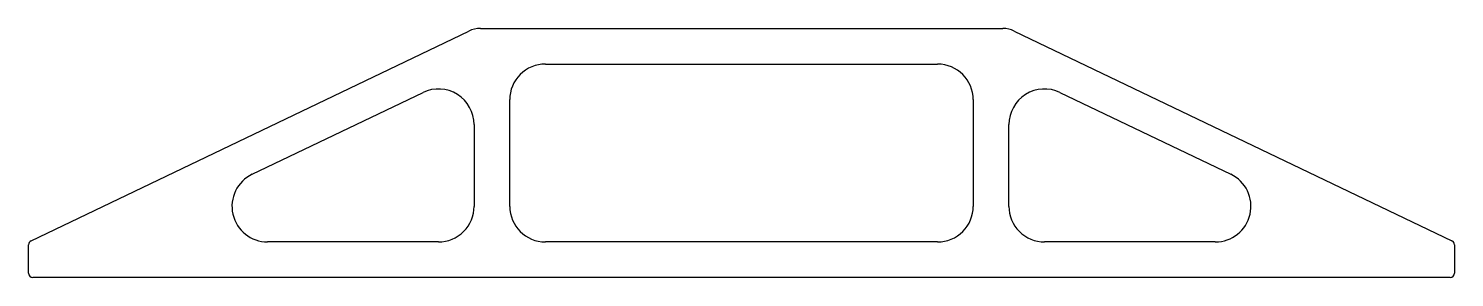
# Model space of a CAD drawing. Extents: x 1.4 to 81.4, y 1.4 to 15.4.
import ezdxf

# ---------------------------------------------------------------- set-up
doc = ezdxf.new("R2010")
doc.units = 0
doc.layers.get('0').update_dxf_attribs({"linetype": 'CONTINUOUS'})

msp = doc.modelspace()

# ---------------------------------------------------------------- linework, layer by layer
for p, q in [((1.587, 3.506), (26.144, 15.284)), ((26.793, 15.432), (56.101, 15.432)), ((56.75, 15.284), (81.301, 3.506)), ((30.443, 13.432), (52.443, 13.432)), ((13.995, 7.241), (23.578, 11.837)), ((28.443, 5.438), (28.443, 11.432)), ((54.443, 11.432), (54.443, 5.438)), ((59.311, 11.837), (68.891, 7.241)), ((26.443, 10.034), (26.443, 5.438)), ((56.446, 5.438), (56.446, 10.034)), ((1.446, 1.689), (1.446, 3.281)), ((24.443, 3.438), (14.86, 3.438)), ((52.443, 3.438), (30.443, 3.438)), ((68.026, 3.438), (58.446, 3.438)), ((81.443, 3.281), (81.443, 1.689)), ((81.193, 1.439), (1.696, 1.439))]:
    msp.add_line(p, q)
for centre, radius, start, end in [((26.793, 13.932), 1.5, 90.00003, 115.62337), ((56.101, 13.932), 1.5, 64.37103, 90.00003), ((30.443, 11.432), 2, 90.00001, 180.00025), ((52.443, 11.432), 2, 0.00025, 90.00001), ((24.443, 10.034), 2, 0.0011, 115.62335), ((58.446, 10.034), 2, 64.37104, 179.99806), ((14.86, 5.438), 2, 115.62335, 270.00014), ((68.026, 5.438), 2, 269.99991, 64.37104), ((24.443, 5.438), 2, 270.00014, 0.0011), ((30.443, 5.438), 2, 180.00025, 270.00001), ((52.443, 5.438), 2, 270.00001, 0.00025), ((58.446, 5.438), 2, 179.99806, 269.99991), ((1.696, 3.281), 0.25, 115.62337, 180.00234), ((81.193, 3.281), 0.25, 359.99536, 64.37103), ((1.696, 1.689), 0.25, 180.00234, 270), ((81.193, 1.689), 0.25, 270, 359.99536)]:
    msp.add_arc(centre, radius, start, end)

doc.saveas('drawing.dxf')
